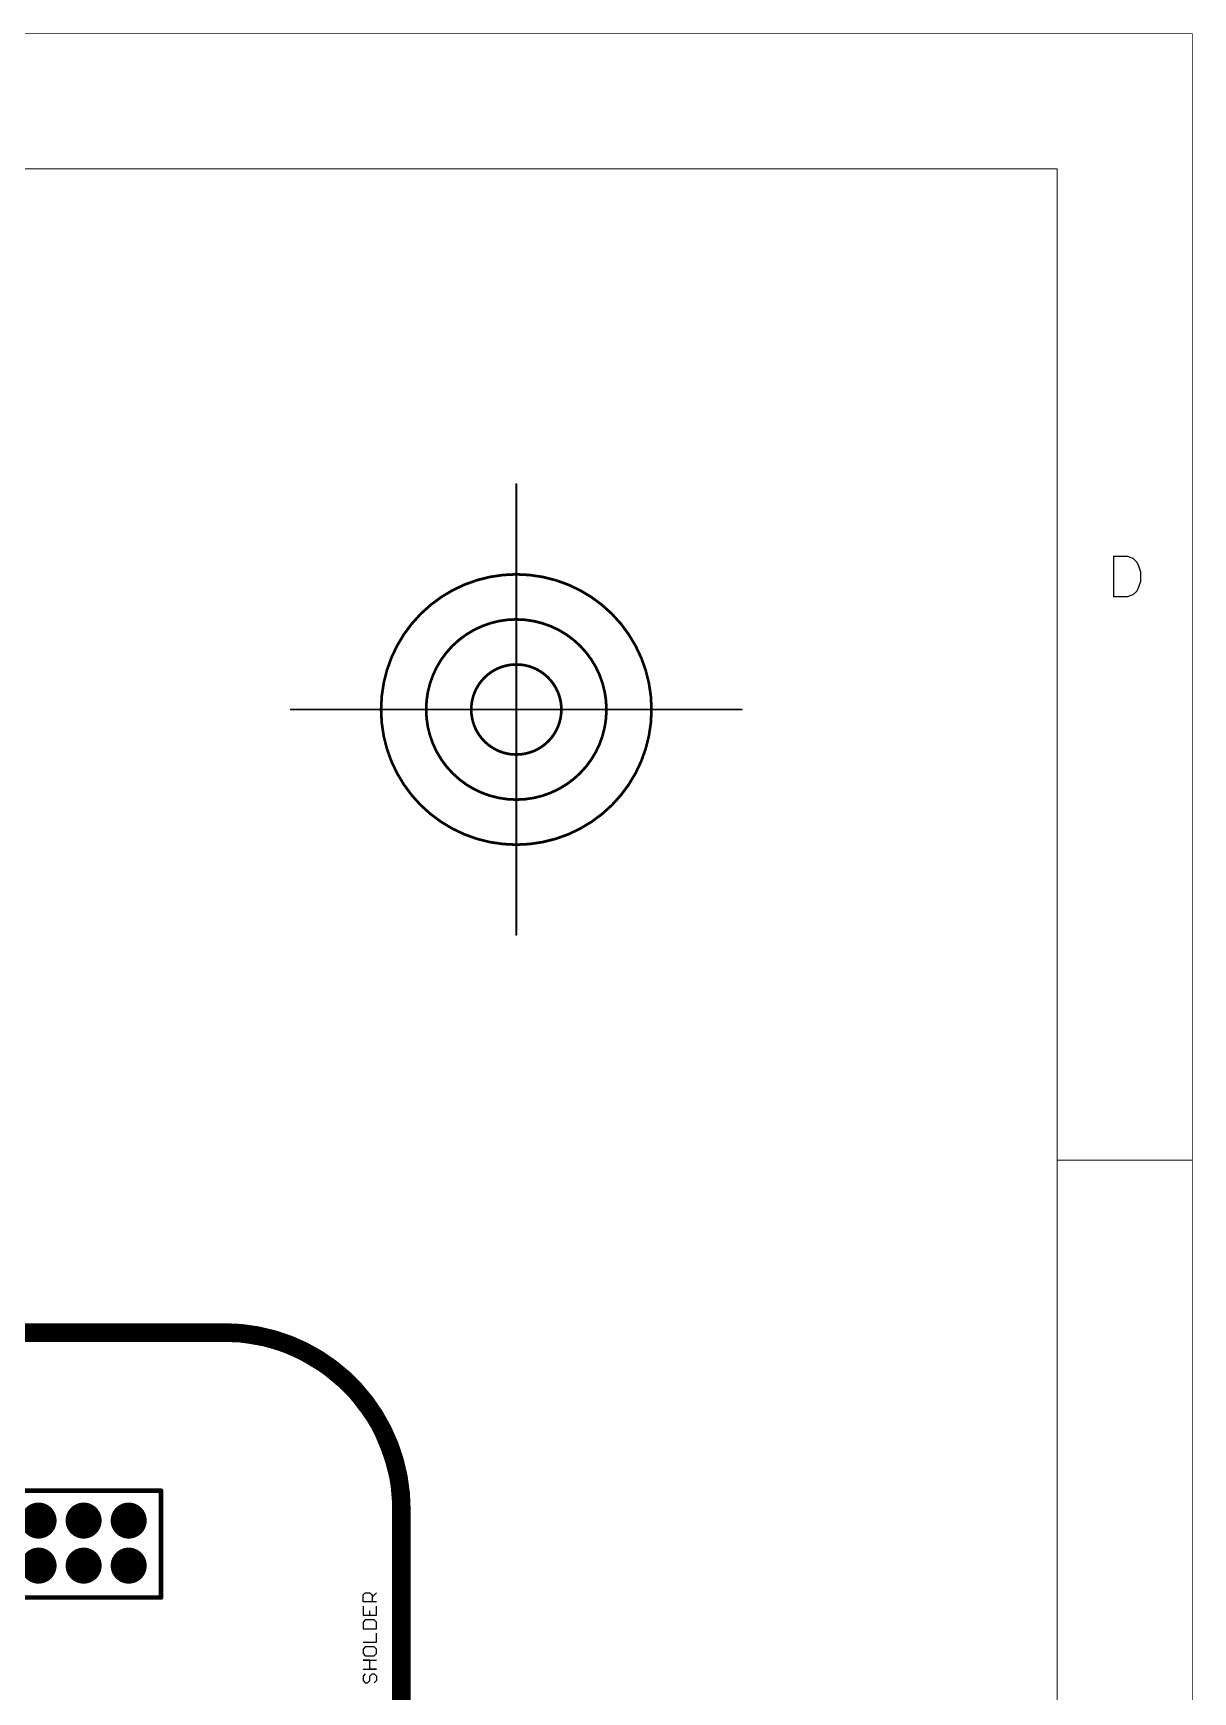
# Model space of a CAD drawing. Header units: millimetres. Extents: x 38 to 445, y 25 to 285.
# Drawn here: x 379.2 to 444.5, y 185.9 to 279.4 of the extents above; entities that cross this region are included whole.
import ezdxf

# ---------------------------------------------------------------- set-up
doc = ezdxf.new("R2010")
doc.units = ezdxf.units.MM
for name, color, linetype in [('BottomLayer', 5, 'Continuous'), ('BottomSolder', 6, 'Continuous'), ('DrillDrawing', 1, 'Continuous'), ('InternalPlane1', 76, 'Continuous'), ('InternalPlane2', 16, 'Continuous'), ('Mechanical10', 56, 'Continuous'), ('Mechanical16', 56, 'Continuous'), ('Mechanical2', 216, 'Continuous'), ('Mechanical8', 56, 'Continuous'), ('MultiLayer', 9, 'Continuous'), ('PadHoleLayer', 156, 'Continuous'), ('TopLayer', 1, 'Continuous'), ('TopOverlay', 2, 'Continuous'), ('TopSolder', 216, 'Continuous')]:
    doc.layers.add(name, color=color, linetype=linetype)

# ---------------------------------------------------------------- blocks, each defined once
blk = doc.blocks.new('PMOD_5')
at = {"layer": 'BottomLayer', "const_width": 0.75}
for points in [[(-0.375, 2.54, 1), (0.375, 2.54, 1)], [(2.165, 2.54, 1), (2.915, 2.54, 1)], [(4.705, 2.54, 1), (5.455, 2.54, 1)], [(7.245, 2.54, 1), (7.995, 2.54, 1)], [(9.785, 2.54, 1), (10.535, 2.54, 1)], [(12.325, 2.54, 1), (13.075, 2.54, 1)], [(-0.375, 0, 1), (0.375, 0, 1)], [(2.165, 0, 1), (2.915, 0, 1)], [(4.705, 0, 1), (5.455, 0, 1)], [(7.245, 0, 1), (7.995, 0, 1)], [(9.785, 0, 1), (10.535, 0, 1)], [(12.325, 0, 1), (13.075, 0, 1)]]:
    blk.add_lwpolyline(points, format="xyb", close=True, dxfattribs=at)
at = {"layer": 'BottomSolder', "const_width": 0.852}
for points in [[(-0.426, 2.54, 1), (0.426, 2.54, 1)], [(2.114, 2.54, 1), (2.966, 2.54, 1)], [(4.654, 2.54, 1), (5.506, 2.54, 1)], [(7.194, 2.54, 1), (8.046, 2.54, 1)], [(9.734, 2.54, 1), (10.586, 2.54, 1)], [(12.274, 2.54, 1), (13.126, 2.54, 1)], [(-0.426, 0, 1), (0.426, 0, 1)], [(2.114, 0, 1), (2.966, 0, 1)], [(4.654, 0, 1), (5.506, 0, 1)], [(7.194, 0, 1), (8.046, 0, 1)], [(9.734, 0, 1), (10.586, 0, 1)], [(12.274, 0, 1), (13.126, 0, 1)]]:
    blk.add_lwpolyline(points, format="xyb", close=True, dxfattribs=at)
at = {"layer": 'InternalPlane1', "const_width": 1.016}
for points in [[(-0.508, 2.54, 1), (0.508, 2.54, 1)], [(2.032, 2.54, 1), (3.048, 2.54, 1)], [(4.572, 2.54, 1), (5.588, 2.54, 1)], [(7.112, 2.54, 1), (8.128, 2.54, 1)], [(9.652, 2.54, 1), (10.668, 2.54, 1)], [(12.192, 2.54, 1), (13.208, 2.54, 1)], [(-0.508, 0, 1), (0.508, 0, 1)], [(2.032, 0, 1), (3.048, 0, 1)], [(4.572, 0, 1), (5.588, 0, 1)], [(7.112, 0, 1), (8.128, 0, 1)], [(9.652, 0, 1), (10.668, 0, 1)], [(12.192, 0, 1), (13.208, 0, 1)]]:
    blk.add_lwpolyline(points, format="xyb", close=True, dxfattribs=at)
at = {"layer": 'InternalPlane2', "const_width": 1.016}
for points in [[(-0.508, 2.54, 1), (0.508, 2.54, 1)], [(2.032, 2.54, 1), (3.048, 2.54, 1)], [(4.572, 2.54, 1), (5.588, 2.54, 1)], [(7.112, 2.54, 1), (8.128, 2.54, 1)], [(9.652, 2.54, 1), (10.668, 2.54, 1)], [(12.192, 2.54, 1), (13.208, 2.54, 1)], [(-0.508, 0, 1), (0.508, 0, 1)], [(2.032, 0, 1), (3.048, 0, 1)], [(4.572, 0, 1), (5.588, 0, 1)], [(7.112, 0, 1), (8.128, 0, 1)], [(9.652, 0, 1), (10.668, 0, 1)], [(12.192, 0, 1), (13.208, 0, 1)]]:
    blk.add_lwpolyline(points, format="xyb", close=True, dxfattribs=at)
at = {"layer": 'MultiLayer', "const_width": 0.75}
for points in [[(-0.375, 2.54, 1), (0.375, 2.54, 1)], [(2.165, 2.54, 1), (2.915, 2.54, 1)], [(4.705, 2.54, 1), (5.455, 2.54, 1)], [(7.245, 2.54, 1), (7.995, 2.54, 1)], [(9.785, 2.54, 1), (10.535, 2.54, 1)], [(12.325, 2.54, 1), (13.075, 2.54, 1)], [(-0.375, 0, 1), (0.375, 0, 1)], [(2.165, 0, 1), (2.915, 0, 1)], [(4.705, 0, 1), (5.455, 0, 1)], [(7.245, 0, 1), (7.995, 0, 1)], [(9.785, 0, 1), (10.535, 0, 1)], [(12.325, 0, 1), (13.075, 0, 1)]]:
    blk.add_lwpolyline(points, format="xyb", close=True, dxfattribs=at)
at = {"layer": 'PadHoleLayer', "const_width": 0.508}
for points in [[(-0.254, 2.54, 1), (0.254, 2.54, 1)], [(2.286, 2.54, 1), (2.794, 2.54, 1)], [(4.826, 2.54, 1), (5.334, 2.54, 1)], [(7.366, 2.54, 1), (7.874, 2.54, 1)], [(9.906, 2.54, 1), (10.414, 2.54, 1)], [(12.446, 2.54, 1), (12.954, 2.54, 1)], [(-0.254, 0, 1), (0.254, 0, 1)], [(2.286, 0, 1), (2.794, 0, 1)], [(4.826, 0, 1), (5.334, 0, 1)], [(7.366, 0, 1), (7.874, 0, 1)], [(9.906, 0, 1), (10.414, 0, 1)], [(12.446, 0, 1), (12.954, 0, 1)]]:
    blk.add_lwpolyline(points, format="xyb", close=True, dxfattribs=at)
at = {"layer": 'TopLayer', "const_width": 0.75}
for points in [[(-0.375, 2.54, 1), (0.375, 2.54, 1)], [(2.165, 2.54, 1), (2.915, 2.54, 1)], [(4.705, 2.54, 1), (5.455, 2.54, 1)], [(7.245, 2.54, 1), (7.995, 2.54, 1)], [(9.785, 2.54, 1), (10.535, 2.54, 1)], [(12.325, 2.54, 1), (13.075, 2.54, 1)], [(-0.375, 0, 1), (0.375, 0, 1)], [(2.165, 0, 1), (2.915, 0, 1)], [(4.705, 0, 1), (5.455, 0, 1)], [(7.245, 0, 1), (7.995, 0, 1)], [(9.785, 0, 1), (10.535, 0, 1)], [(12.325, 0, 1), (13.075, 0, 1)]]:
    blk.add_lwpolyline(points, format="xyb", close=True, dxfattribs=at)
at = {"layer": 'TopOverlay', "const_width": 0.254}
for points in [[(-1.45, 4.225), (14.525, 4.225)], [(-1.45, -1.8), (-1.45, 4.225)], [(14.525, -1.8), (14.525, 4.225)], [(-1.45, -1.8), (14.525, -1.8)], [(0, -1.704), (0, -1.45)]]:
    blk.add_lwpolyline(points, dxfattribs=at)
at = {"layer": 'TopOverlay', "const_width": 0.127}
for points in [[(-1.513, 4.225, 1), (-1.386, 4.225, 1)], [(-1.513, 4.225, 1), (-1.386, 4.225, 1)], [(14.462, 4.225, 1), (14.589, 4.225, 1)], [(14.462, 4.225, 1), (14.589, 4.225, 1)], [(-1.513, -1.8, 1), (-1.386, -1.8, 1)], [(-1.513, -1.8, 1), (-1.386, -1.8, 1)], [(-0.064, -1.45, 1), (0.064, -1.45, 1)], [(-0.064, -1.704, 1), (0.064, -1.704, 1)], [(14.462, -1.8, 1), (14.589, -1.8, 1)], [(14.462, -1.8, 1), (14.589, -1.8, 1)]]:
    blk.add_lwpolyline(points, format="xyb", close=True, dxfattribs=at)
at = {"layer": 'TopSolder', "const_width": 0.852}
for points in [[(-0.426, 2.54, 1), (0.426, 2.54, 1)], [(2.114, 2.54, 1), (2.966, 2.54, 1)], [(4.654, 2.54, 1), (5.506, 2.54, 1)], [(7.194, 2.54, 1), (8.046, 2.54, 1)], [(9.734, 2.54, 1), (10.586, 2.54, 1)], [(12.274, 2.54, 1), (13.126, 2.54, 1)], [(-0.426, 0, 1), (0.426, 0, 1)], [(2.114, 0, 1), (2.966, 0, 1)], [(4.654, 0, 1), (5.506, 0, 1)], [(7.194, 0, 1), (8.046, 0, 1)], [(9.734, 0, 1), (10.586, 0, 1)], [(12.274, 0, 1), (13.126, 0, 1)]]:
    blk.add_lwpolyline(points, format="xyb", close=True, dxfattribs=at)

msp = doc.modelspace()

# ---------------------------------------------------------------- linework, layer by layer
at = {"layer": 'DrillDrawing', "const_width": 0.0508}
for points in [[(379.222, 195.707), (379.349, 195.58)], [(379.222, 195.707), (379.349, 195.707)], [(379.222, 195.453), (379.349, 195.58)], [(379.222, 195.453), (379.349, 195.453)], [(379.349, 195.707), (379.476, 195.834)], [(379.349, 195.453), (379.476, 195.326)], [(379.476, 195.834), (379.603, 195.707)], [(379.476, 195.326), (379.603, 195.453)], [(379.603, 195.707), (379.73, 195.707)], [(379.603, 195.58), (379.73, 195.707)], [(379.603, 195.58), (379.73, 195.453)], [(379.603, 195.453), (379.73, 195.453)], [(381.762, 195.707), (381.889, 195.58)], [(381.762, 195.707), (381.889, 195.707)], [(381.762, 195.453), (381.889, 195.58)], [(381.762, 195.453), (381.889, 195.453)], [(381.889, 195.707), (382.016, 195.834)], [(381.889, 195.453), (382.016, 195.326)], [(382.016, 195.834), (382.143, 195.707)], [(382.016, 195.326), (382.143, 195.453)], [(382.143, 195.707), (382.27, 195.707)], [(382.143, 195.58), (382.27, 195.707)], [(382.143, 195.58), (382.27, 195.453)], [(382.143, 195.453), (382.27, 195.453)], [(384.302, 195.707), (384.429, 195.58)], [(384.302, 195.707), (384.429, 195.707)], [(384.302, 195.453), (384.429, 195.58)], [(384.302, 195.453), (384.429, 195.453)], [(384.429, 195.707), (384.556, 195.834)], [(384.429, 195.453), (384.556, 195.326)], [(384.556, 195.834), (384.683, 195.707)], [(384.556, 195.326), (384.683, 195.453)], [(384.683, 195.707), (384.81, 195.707)], [(384.683, 195.58), (384.81, 195.707)], [(384.683, 195.58), (384.81, 195.453)], [(384.683, 195.453), (384.81, 195.453)], [(379.222, 193.167), (379.349, 193.04)], [(379.222, 193.167), (379.349, 193.167)], [(379.222, 192.913), (379.349, 193.04)], [(379.222, 192.913), (379.349, 192.913)], [(379.349, 193.167), (379.476, 193.294)], [(379.349, 192.913), (379.476, 192.786)], [(379.476, 193.294), (379.603, 193.167)], [(379.476, 192.786), (379.603, 192.913)], [(379.603, 193.167), (379.73, 193.167)], [(379.603, 193.04), (379.73, 193.167)], [(379.603, 193.04), (379.73, 192.913)], [(379.603, 192.913), (379.73, 192.913)], [(381.762, 193.167), (381.889, 193.04)], [(381.762, 193.167), (381.889, 193.167)], [(381.762, 192.913), (381.889, 193.04)], [(381.762, 192.913), (381.889, 192.913)], [(381.889, 193.167), (382.016, 193.294)], [(381.889, 192.913), (382.016, 192.786)], [(382.016, 193.294), (382.143, 193.167)], [(382.016, 192.786), (382.143, 192.913)], [(382.143, 193.167), (382.27, 193.167)], [(382.143, 193.04), (382.27, 193.167)], [(382.143, 193.04), (382.27, 192.913)], [(382.143, 192.913), (382.27, 192.913)], [(384.302, 193.167), (384.429, 193.04)], [(384.302, 193.167), (384.429, 193.167)], [(384.302, 192.913), (384.429, 193.04)], [(384.302, 192.913), (384.429, 192.913)], [(384.429, 193.167), (384.556, 193.294)], [(384.429, 192.913), (384.556, 192.786)], [(384.556, 193.294), (384.683, 193.167)], [(384.556, 192.786), (384.683, 192.913)], [(384.683, 193.167), (384.81, 193.167)], [(384.683, 193.04), (384.81, 193.167)], [(384.683, 193.04), (384.81, 192.913)], [(384.683, 192.913), (384.81, 192.913)]]:
    msp.add_lwpolyline(points, dxfattribs=at)
at = {"layer": 'DrillDrawing', "const_width": 0.0254}
for points in [[(379.209, 195.707, 1), (379.235, 195.707, 1)], [(379.209, 195.707, 1), (379.235, 195.707, 1)], [(379.209, 195.453, 1), (379.235, 195.453, 1)], [(379.209, 195.453, 1), (379.235, 195.453, 1)], [(379.336, 195.707, 1), (379.362, 195.707, 1)], [(379.336, 195.707, 1), (379.362, 195.707, 1)], [(379.336, 195.58, 1), (379.362, 195.58, 1)], [(379.336, 195.58, 1), (379.362, 195.58, 1)], [(379.336, 195.453, 1), (379.362, 195.453, 1)], [(379.336, 195.453, 1), (379.362, 195.453, 1)], [(379.463, 195.834, 1), (379.489, 195.834, 1)], [(379.463, 195.834, 1), (379.489, 195.834, 1)], [(379.59, 195.707, 1), (379.616, 195.707, 1)], [(379.59, 195.707, 1), (379.616, 195.707, 1)], [(379.59, 195.58, 1), (379.616, 195.58, 1)], [(379.59, 195.58, 1), (379.616, 195.58, 1)], [(379.59, 195.453, 1), (379.616, 195.453, 1)], [(379.59, 195.453, 1), (379.616, 195.453, 1)], [(379.717, 195.707, 1), (379.743, 195.707, 1)], [(379.717, 195.707, 1), (379.743, 195.707, 1)], [(379.717, 195.453, 1), (379.743, 195.453, 1)], [(379.717, 195.453, 1), (379.743, 195.453, 1)], [(381.749, 195.707, 1), (381.775, 195.707, 1)], [(381.749, 195.707, 1), (381.775, 195.707, 1)], [(381.749, 195.453, 1), (381.775, 195.453, 1)], [(381.749, 195.453, 1), (381.775, 195.453, 1)], [(381.876, 195.707, 1), (381.902, 195.707, 1)], [(381.876, 195.707, 1), (381.902, 195.707, 1)], [(381.876, 195.58, 1), (381.902, 195.58, 1)], [(381.876, 195.58, 1), (381.902, 195.58, 1)], [(381.876, 195.453, 1), (381.902, 195.453, 1)], [(381.876, 195.453, 1), (381.902, 195.453, 1)], [(382.003, 195.834, 1), (382.029, 195.834, 1)], [(382.003, 195.834, 1), (382.029, 195.834, 1)], [(382.13, 195.707, 1), (382.156, 195.707, 1)], [(382.13, 195.707, 1), (382.156, 195.707, 1)], [(382.13, 195.58, 1), (382.156, 195.58, 1)], [(382.13, 195.58, 1), (382.156, 195.58, 1)], [(382.13, 195.453, 1), (382.156, 195.453, 1)], [(382.13, 195.453, 1), (382.156, 195.453, 1)], [(382.257, 195.707, 1), (382.283, 195.707, 1)], [(382.257, 195.707, 1), (382.283, 195.707, 1)], [(382.257, 195.453, 1), (382.283, 195.453, 1)], [(382.257, 195.453, 1), (382.283, 195.453, 1)], [(384.289, 195.707, 1), (384.315, 195.707, 1)], [(384.289, 195.707, 1), (384.315, 195.707, 1)], [(384.289, 195.453, 1), (384.315, 195.453, 1)], [(384.289, 195.453, 1), (384.315, 195.453, 1)], [(384.416, 195.707, 1), (384.442, 195.707, 1)], [(384.416, 195.707, 1), (384.442, 195.707, 1)], [(384.416, 195.58, 1), (384.442, 195.58, 1)], [(384.416, 195.58, 1), (384.442, 195.58, 1)], [(384.416, 195.453, 1), (384.442, 195.453, 1)], [(384.416, 195.453, 1), (384.442, 195.453, 1)], [(384.543, 195.834, 1), (384.569, 195.834, 1)], [(384.543, 195.834, 1), (384.569, 195.834, 1)], [(384.67, 195.707, 1), (384.696, 195.707, 1)], [(384.67, 195.707, 1), (384.696, 195.707, 1)], [(384.67, 195.58, 1), (384.696, 195.58, 1)], [(384.67, 195.58, 1), (384.696, 195.58, 1)], [(384.67, 195.453, 1), (384.696, 195.453, 1)], [(384.67, 195.453, 1), (384.696, 195.453, 1)], [(384.797, 195.707, 1), (384.823, 195.707, 1)], [(384.797, 195.707, 1), (384.823, 195.707, 1)], [(384.797, 195.453, 1), (384.823, 195.453, 1)], [(384.797, 195.453, 1), (384.823, 195.453, 1)], [(379.463, 195.326, 1), (379.489, 195.326, 1)], [(379.463, 195.326, 1), (379.489, 195.326, 1)], [(382.003, 195.326, 1), (382.029, 195.326, 1)], [(382.003, 195.326, 1), (382.029, 195.326, 1)], [(384.543, 195.326, 1), (384.569, 195.326, 1)], [(384.543, 195.326, 1), (384.569, 195.326, 1)], [(379.209, 193.167, 1), (379.235, 193.167, 1)], [(379.209, 193.167, 1), (379.235, 193.167, 1)], [(379.209, 192.913, 1), (379.235, 192.913, 1)], [(379.209, 192.913, 1), (379.235, 192.913, 1)], [(379.336, 193.167, 1), (379.362, 193.167, 1)], [(379.336, 193.167, 1), (379.362, 193.167, 1)], [(379.336, 193.04, 1), (379.362, 193.04, 1)], [(379.336, 193.04, 1), (379.362, 193.04, 1)], [(379.336, 192.913, 1), (379.362, 192.913, 1)], [(379.336, 192.913, 1), (379.362, 192.913, 1)], [(379.463, 193.294, 1), (379.489, 193.294, 1)], [(379.463, 193.294, 1), (379.489, 193.294, 1)], [(379.463, 192.786, 1), (379.489, 192.786, 1)], [(379.463, 192.786, 1), (379.489, 192.786, 1)], [(379.59, 193.167, 1), (379.616, 193.167, 1)], [(379.59, 193.167, 1), (379.616, 193.167, 1)], [(379.59, 193.04, 1), (379.616, 193.04, 1)], [(379.59, 193.04, 1), (379.616, 193.04, 1)], [(379.59, 192.913, 1), (379.616, 192.913, 1)], [(379.59, 192.913, 1), (379.616, 192.913, 1)], [(379.717, 193.167, 1), (379.743, 193.167, 1)], [(379.717, 193.167, 1), (379.743, 193.167, 1)], [(379.717, 192.913, 1), (379.743, 192.913, 1)], [(379.717, 192.913, 1), (379.743, 192.913, 1)], [(381.749, 193.167, 1), (381.775, 193.167, 1)], [(381.749, 193.167, 1), (381.775, 193.167, 1)], [(381.749, 192.913, 1), (381.775, 192.913, 1)], [(381.749, 192.913, 1), (381.775, 192.913, 1)], [(381.876, 193.167, 1), (381.902, 193.167, 1)], [(381.876, 193.167, 1), (381.902, 193.167, 1)], [(381.876, 193.04, 1), (381.902, 193.04, 1)], [(381.876, 193.04, 1), (381.902, 193.04, 1)], [(381.876, 192.913, 1), (381.902, 192.913, 1)], [(381.876, 192.913, 1), (381.902, 192.913, 1)], [(382.003, 193.294, 1), (382.029, 193.294, 1)], [(382.003, 193.294, 1), (382.029, 193.294, 1)], [(382.003, 192.786, 1), (382.029, 192.786, 1)], [(382.003, 192.786, 1), (382.029, 192.786, 1)], [(382.13, 193.167, 1), (382.156, 193.167, 1)], [(382.13, 193.167, 1), (382.156, 193.167, 1)], [(382.13, 193.04, 1), (382.156, 193.04, 1)], [(382.13, 193.04, 1), (382.156, 193.04, 1)], [(382.13, 192.913, 1), (382.156, 192.913, 1)], [(382.13, 192.913, 1), (382.156, 192.913, 1)], [(382.257, 193.167, 1), (382.283, 193.167, 1)], [(382.257, 193.167, 1), (382.283, 193.167, 1)], [(382.257, 192.913, 1), (382.283, 192.913, 1)], [(382.257, 192.913, 1), (382.283, 192.913, 1)], [(384.289, 193.167, 1), (384.315, 193.167, 1)], [(384.289, 193.167, 1), (384.315, 193.167, 1)], [(384.289, 192.913, 1), (384.315, 192.913, 1)], [(384.289, 192.913, 1), (384.315, 192.913, 1)], [(384.416, 193.167, 1), (384.442, 193.167, 1)], [(384.416, 193.167, 1), (384.442, 193.167, 1)], [(384.416, 193.04, 1), (384.442, 193.04, 1)], [(384.416, 193.04, 1), (384.442, 193.04, 1)], [(384.416, 192.913, 1), (384.442, 192.913, 1)], [(384.416, 192.913, 1), (384.442, 192.913, 1)], [(384.543, 193.294, 1), (384.569, 193.294, 1)], [(384.543, 193.294, 1), (384.569, 193.294, 1)], [(384.543, 192.786, 1), (384.569, 192.786, 1)], [(384.543, 192.786, 1), (384.569, 192.786, 1)], [(384.67, 193.167, 1), (384.696, 193.167, 1)], [(384.67, 193.167, 1), (384.696, 193.167, 1)], [(384.67, 193.04, 1), (384.696, 193.04, 1)], [(384.67, 193.04, 1), (384.696, 193.04, 1)], [(384.67, 192.913, 1), (384.696, 192.913, 1)], [(384.67, 192.913, 1), (384.696, 192.913, 1)], [(384.797, 193.167, 1), (384.823, 193.167, 1)], [(384.797, 193.167, 1), (384.823, 193.167, 1)], [(384.797, 192.913, 1), (384.823, 192.913, 1)], [(384.797, 192.913, 1), (384.823, 192.913, 1)]]:
    msp.add_lwpolyline(points, format="xyb", close=True, dxfattribs=at)
at = {"layer": 'InternalPlane1'}
for p, q in [((164.94, 205.69), (389.94, 205.69)), ((389.94, 205.69), (389.96, 205.692)), ((389.96, 205.692), (390.378, 205.682)), ((390.378, 205.682), (390.816, 205.652)), ((390.816, 205.652), (391.251, 205.601)), ((391.251, 205.601), (391.684, 205.53)), ((391.684, 205.53), (392.113, 205.44)), ((392.113, 205.44), (392.538, 205.33)), ((392.538, 205.33), (392.956, 205.2)), ((392.956, 205.2), (393.369, 205.051)), ((393.369, 205.051), (393.774, 204.883)), ((393.774, 204.883), (394.171, 204.697)), ((394.171, 204.697), (394.559, 204.492)), ((394.559, 204.492), (394.937, 204.27)), ((394.937, 204.27), (395.304, 204.031)), ((395.304, 204.031), (395.66, 203.775)), ((395.66, 203.775), (396.004, 203.503)), ((396.004, 203.503), (396.335, 203.215)), ((396.335, 203.215), (396.652, 202.912)), ((396.652, 202.912), (396.955, 202.595)), ((396.955, 202.595), (397.243, 202.264)), ((397.243, 202.264), (397.515, 201.92)), ((397.515, 201.92), (397.771, 201.564)), ((397.771, 201.564), (398.01, 201.197)), ((398.01, 201.197), (398.232, 200.819)), ((398.232, 200.819), (398.437, 200.431)), ((398.437, 200.431), (398.623, 200.034)), ((398.623, 200.034), (398.791, 199.629)), ((398.791, 199.629), (398.94, 199.216)), ((398.94, 199.216), (399.07, 198.798)), ((399.07, 198.798), (399.18, 198.373)), ((399.18, 198.373), (399.27, 197.944)), ((399.27, 197.944), (399.341, 197.511)), ((399.341, 197.511), (399.392, 197.076)), ((399.392, 197.076), (399.422, 196.638)), ((399.422, 196.638), (399.432, 196.22)), ((399.432, 196.22), (399.43, 196.2)), ((399.43, 196.2), (399.43, 86.2))]:
    msp.add_line(p, q, dxfattribs=at)
at = {"layer": 'InternalPlane1', "const_width": 1.016}
for points in [[(164.94, 206.2), (389.94, 206.2)], [(399.94, 86.2), (399.94, 196.2)]]:
    msp.add_lwpolyline(points, dxfattribs=at)
at = {"layer": 'InternalPlane1', "const_width": 0.508}
for points in [[(389.686, 206.2, 1), (390.194, 206.2, 1)], [(389.686, 206.2, 1), (390.194, 206.2, 1)], [(399.686, 196.2, 1), (400.194, 196.2, 1)], [(399.686, 196.2, 1), (400.194, 196.2, 1)]]:
    msp.add_lwpolyline(points, format="xyb", close=True, dxfattribs=at)
at = {"layer": 'InternalPlane1', "const_width": 1.016}
msp.add_lwpolyline([(389.94, 206.2, -0.414214), (399.94, 196.2)], format="xyb", dxfattribs=at)
at = {"layer": 'InternalPlane2'}
for p, q in [((164.94, 205.69), (389.94, 205.69)), ((389.94, 205.69), (389.96, 205.692)), ((389.96, 205.692), (390.378, 205.682)), ((390.378, 205.682), (390.816, 205.652)), ((390.816, 205.652), (391.251, 205.601)), ((391.251, 205.601), (391.684, 205.53)), ((391.684, 205.53), (392.113, 205.44)), ((392.113, 205.44), (392.538, 205.33)), ((392.538, 205.33), (392.956, 205.2)), ((392.956, 205.2), (393.369, 205.051)), ((393.369, 205.051), (393.774, 204.883)), ((393.774, 204.883), (394.171, 204.697)), ((394.171, 204.697), (394.559, 204.492)), ((394.559, 204.492), (394.937, 204.27)), ((394.937, 204.27), (395.304, 204.031)), ((395.304, 204.031), (395.66, 203.775)), ((395.66, 203.775), (396.004, 203.503)), ((396.004, 203.503), (396.335, 203.215)), ((396.335, 203.215), (396.652, 202.912)), ((396.652, 202.912), (396.955, 202.595)), ((396.955, 202.595), (397.243, 202.264)), ((397.243, 202.264), (397.515, 201.92)), ((397.515, 201.92), (397.771, 201.564)), ((397.771, 201.564), (398.01, 201.197)), ((398.01, 201.197), (398.232, 200.819)), ((398.232, 200.819), (398.437, 200.431)), ((398.437, 200.431), (398.623, 200.034)), ((398.623, 200.034), (398.791, 199.629)), ((398.791, 199.629), (398.94, 199.216)), ((398.94, 199.216), (399.07, 198.798)), ((399.07, 198.798), (399.18, 198.373)), ((399.18, 198.373), (399.27, 197.944)), ((399.27, 197.944), (399.341, 197.511)), ((399.341, 197.511), (399.392, 197.076)), ((399.392, 197.076), (399.422, 196.638)), ((399.422, 196.638), (399.432, 196.22)), ((399.432, 196.22), (399.43, 196.2)), ((399.43, 196.2), (399.43, 86.2))]:
    msp.add_line(p, q, dxfattribs=at)
at = {"layer": 'InternalPlane2', "const_width": 1.016}
for points in [[(164.94, 206.2), (389.94, 206.2)], [(399.94, 86.2), (399.94, 196.2)]]:
    msp.add_lwpolyline(points, dxfattribs=at)
at = {"layer": 'InternalPlane2', "const_width": 0.508}
for points in [[(389.686, 206.2, 1), (390.194, 206.2, 1)], [(389.686, 206.2, 1), (390.194, 206.2, 1)], [(399.686, 196.2, 1), (400.194, 196.2, 1)], [(399.686, 196.2, 1), (400.194, 196.2, 1)]]:
    msp.add_lwpolyline(points, format="xyb", close=True, dxfattribs=at)
at = {"layer": 'InternalPlane2', "const_width": 1.016}
msp.add_lwpolyline([(389.94, 206.2, -0.414214), (399.94, 196.2)], format="xyb", dxfattribs=at)
at = {"layer": 'Mechanical10', "const_width": 0.102}
for points in [[(406.4, 241.3), (406.4, 254)], [(393.7, 241.3), (406.4, 241.3)], [(406.4, 241.3), (419.1, 241.3)], [(406.4, 228.6), (406.4, 241.3)]]:
    msp.add_lwpolyline(points, dxfattribs=at)
at = {"layer": 'Mechanical10'}
for points, const_width in [([(406.375, 254, 1), (406.425, 254, 1)], 0.0508), ([(414.02, 241.3, 1), (398.78, 241.3, 1)], 0.152), ([(411.48, 241.3, 1), (401.32, 241.3, 1)], 0.152), ([(408.94, 241.3, 1), (403.86, 241.3, 1)], 0.152), ([(393.675, 241.3, 1), (393.725, 241.3, 1)], 0.0508), ([(398.742, 241.3, 1), (398.818, 241.3, 1)], 0.0762), ([(401.282, 241.3, 1), (401.358, 241.3, 1)], 0.0762), ([(403.822, 241.3, 1), (403.898, 241.3, 1)], 0.0762), ([(406.375, 241.3, 1), (406.425, 241.3, 1)], 0.0508), ([(406.375, 241.3, 1), (406.425, 241.3, 1)], 0.0508), ([(406.375, 241.3, 1), (406.425, 241.3, 1)], 0.0508), ([(406.375, 241.3, 1), (406.425, 241.3, 1)], 0.0508), ([(408.902, 241.3, 1), (408.978, 241.3, 1)], 0.0762), ([(411.442, 241.3, 1), (411.518, 241.3, 1)], 0.0762), ([(413.982, 241.3, 1), (414.058, 241.3, 1)], 0.0762), ([(419.075, 241.3, 1), (419.125, 241.3, 1)], 0.0508), ([(406.375, 228.6, 1), (406.425, 228.6, 1)], 0.0508)]:
    msp.add_lwpolyline(points, format="xyb", close=True, dxfattribs=dict(at, const_width=const_width))
at = {"layer": 'Mechanical16'}
for p, q in [((440.055, 249.936), (440.055, 247.65)), ((440.055, 249.936), (440.817, 249.936)), ((440.817, 249.936), (441.143, 249.827)), ((441.143, 249.827), (441.361, 249.609)), ((441.361, 249.609), (441.47, 249.391)), ((441.47, 249.391), (441.579, 249.065)), ((441.579, 249.065), (441.579, 248.521)), ((441.361, 247.977), (441.143, 247.759)), ((441.47, 248.194), (441.361, 247.977)), ((441.579, 248.521), (441.47, 248.194)), ((440.817, 247.65), (440.055, 247.65)), ((441.143, 247.759), (440.817, 247.65))]:
    msp.add_line(p, q, dxfattribs=at)
at = {"layer": 'Mechanical16', "const_width": 0.0508}
for points in [[(38.1, 279.4), (444.5, 279.4)], [(444.5, 25.4), (444.5, 279.4)], [(45.72, 271.78), (436.88, 271.78)], [(436.88, 33.02), (436.88, 271.78)], [(436.88, 215.9), (444.5, 215.9)]]:
    msp.add_lwpolyline(points, dxfattribs=at)
at = {"layer": 'Mechanical16', "const_width": 0.0254}
for points in [[(444.487, 279.4, 1), (444.513, 279.4, 1)], [(444.487, 279.4, 1), (444.513, 279.4, 1)], [(436.867, 271.78, 1), (436.893, 271.78, 1)], [(436.867, 271.78, 1), (436.893, 271.78, 1)], [(436.867, 215.9, 1), (436.893, 215.9, 1)], [(444.487, 215.9, 1), (444.513, 215.9, 1)]]:
    msp.add_lwpolyline(points, format="xyb", close=True, dxfattribs=at)
at = {"layer": 'Mechanical2', "const_width": 0.254}
for points in [[(164.94, 206.2), (389.94, 206.2)], [(399.94, 86.2), (399.94, 196.2)]]:
    msp.add_lwpolyline(points, dxfattribs=at)
at = {"layer": 'Mechanical2', "const_width": 0.127}
for points in [[(389.876, 206.2, 1), (390.003, 206.2, 1)], [(389.876, 206.2, 1), (390.003, 206.2, 1)], [(399.877, 196.2, 1), (400.004, 196.2, 1)], [(399.877, 196.2, 1), (400.004, 196.2, 1)]]:
    msp.add_lwpolyline(points, format="xyb", close=True, dxfattribs=at)
at = {"layer": 'Mechanical2', "const_width": 0.254}
msp.add_lwpolyline([(389.94, 206.2, -0.414214), (399.94, 196.2)], format="xyb", dxfattribs=at)
at = {"layer": 'Mechanical8'}
for p, q in [((397.764, 191.386), (397.891, 191.513)), ((397.764, 191.005), (397.764, 191.386)), ((398.526, 191.005), (397.764, 191.005)), ((397.764, 190.751), (397.764, 190.243)), ((397.891, 191.513), (398.145, 191.513)), ((398.145, 191.513), (398.272, 191.386)), ((398.272, 191.259), (398.526, 191.513)), ((398.272, 191.386), (398.272, 191.005)), ((398.526, 190.243), (398.526, 190.751)), ((397.764, 190.243), (398.526, 190.243)), ((397.891, 189.989), (397.764, 189.862)), ((397.764, 189.862), (397.764, 189.482)), ((398.399, 189.989), (397.891, 189.989)), ((398.145, 190.243), (398.145, 190.497)), ((398.526, 189.862), (398.399, 189.989)), ((398.526, 189.482), (398.526, 189.862)), ((397.764, 189.482), (398.526, 189.482)), ((398.526, 188.72), (398.526, 189.228)), ((397.764, 188.72), (398.526, 188.72)), ((397.891, 188.466), (397.764, 188.339)), ((397.764, 188.339), (397.764, 188.085)), ((397.764, 188.085), (397.891, 187.958)), ((398.399, 188.466), (397.891, 188.466)), ((397.891, 187.958), (398.399, 187.958)), ((398.526, 188.339), (398.399, 188.466)), ((398.399, 187.958), (398.526, 188.085)), ((398.526, 188.085), (398.526, 188.339)), ((398.145, 187.704), (397.764, 187.704)), ((397.764, 187.704), (398.526, 187.704)), ((397.764, 187.196), (398.526, 187.196)), ((398.145, 187.196), (398.145, 187.704)), ((398.526, 187.196), (398.145, 187.196)), ((397.891, 186.942), (397.764, 186.815)), ((397.764, 186.815), (397.764, 186.562)), ((397.764, 186.562), (397.891, 186.435)), ((397.891, 186.435), (398.018, 186.435)), ((398.018, 186.435), (398.145, 186.562)), ((398.145, 186.815), (398.272, 186.942)), ((398.145, 186.562), (398.145, 186.815)), ((398.272, 186.942), (398.399, 186.942)), ((398.399, 186.942), (398.526, 186.815)), ((398.526, 186.562), (398.399, 186.435)), ((398.526, 186.815), (398.526, 186.562))]:
    msp.add_line(p, q, dxfattribs=at)

# ---------------------------------------------------------------- block references
msp.add_blockref('PMOD_5', (371.856, 193.04))

doc.saveas('drawing.dxf')
